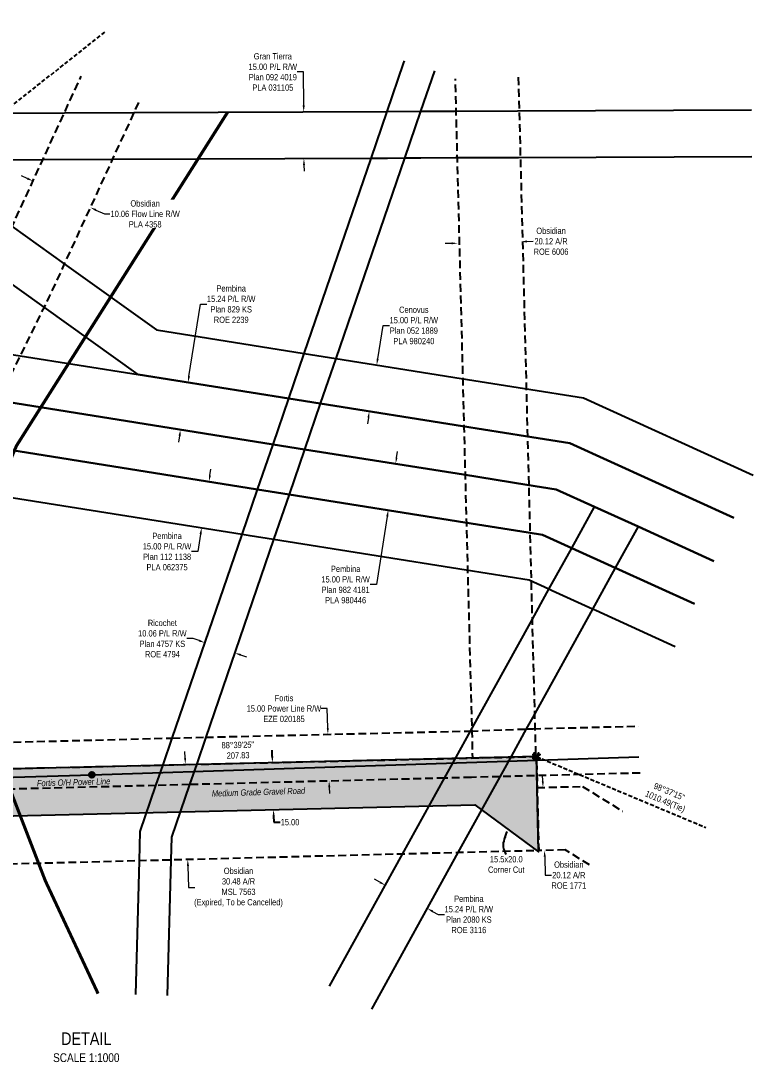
# Model space of a CAD drawing. Extents: x 618800 to 623115, y 5893885 to 5897441.
# Drawn here: x 621945 to 623115, y 5893885 to 5895548 of the extents above; entities that cross this region are included whole.
import ezdxf

# ---------------------------------------------------------------- set-up
doc = ezdxf.new("R2010")
doc.units = 0
doc.header["$LTSCALE"] = 5
doc.header["$PDSIZE"] = 0.5
for name, pattern in [('DASHDOT2', [12.7, 6.35, -3.175, 0, -3.175]), ('foc-ACCESSROAD', [3.75, 2.5, -1.25]), ('foc-FLOWLINE', [3.75, 2.5, -1.25]), ('foc-TIELINE', [1.875, 1.25, -0.625])]:
    doc.linetypes.add(name, pattern=pattern)
doc.layers.get('Defpoints').update_dxf_attribs({"color": 9})
for name, color, linetype in [('AS-POWER', 104, 'foc-POWER'), ('AS-POWER-EXISTING-PP', 72, 'Continuous'), ('AS-POWER-T', 104, 'Continuous'), ('AS-ROADS', 254, 'Continuous'), ('AS-WILDLIFE', 131, 'DASHDOT2'), ('C-AR', 13, 'foc-ACCESSROAD'), ('C-FLOWLINE', 13, 'foc-FLOWLINE'), ('C-WS', 13, 'foc-ACCESSROAD'), ('DETAIL-T', 7, 'Continuous'), ('F-EZE', 190, 'foc-FLOWLINE'), ('F-RW', 190, 'Continuous'), ('L-BD', 7, 'Continuous'), ('L-MON', 1, 'Continuous'), ('L-TIE', 7, 'foc-TIELINE'), ('P-PROPOSED', 10, 'Continuous'), ('P-PROPOSED-H', 21, 'Continuous'), ('P-TXT', 4, 'Continuous')]:
    doc.layers.add(name, color=color, linetype=linetype)
for name, color, linetype, lineweight in [('C-AR-T', 13, 'Continuous', 9), ('C-FLOWLINE-T', 13, 'Continuous', 9), ('F-EZE-T', 190, 'Continuous', 9), ('F-RW-T', 190, 'Continuous', 9), ('T-TEXT', 48, 'Continuous', 18)]:
    doc.layers.add(name, color=color, linetype=linetype, lineweight=lineweight)
doc.styles.add('80CG', font='ARIALN.TTF', dxfattribs={"height": 10})
doc.styles.add('80L', font='ARIALN.TTF', dxfattribs={"height": 10})
doc.styles.add('foc-LtypeFont', font='ARIALN.TTF', dxfattribs={"height": 7.35})
doc.styles.get("Standard").update_dxf_attribs({"font": 'ARIALN.TTF'})
doc.linetypes.add('foc-POWER', pattern='A,6,-1,["P",foc-LtypeFont,S=0.2,R=0,X=-0.625,Y=-0.75],-1.24,4', length=12.24)
doc.dimstyles.new('Compass 5 000', dxfattribs={"dimscale": 5, "dimtxt": 9, "dimasz": 2, "dimexe": 0.2, "dimexo": 0.0625, "dimgap": 0.5, "dimtad": 0, "dimtih": 1, "dimtoh": 1, "dimzin": 0, "dimdsep": 46, "dimtxsty": '80CG', "dimcen": 0.1, "dimse1": 1, "dimse2": 1, "dimclrd": 256, "dimclrt": 256, "dimaunit": 1, "dimadec": 4, "dimazin": 0, "dimtfac": 0.06, "dimtofl": 0, "dimtmove": 0, "dimatfit": 1, "dimfxl": 0.2, "dimtolj": 1, "dimtzin": 0, "dimlwd": -1, "dimarcsym": 0})

# ---------------------------------------------------------------- blocks, each defined once
blk = doc.blocks.new('POWERPOLE')
h = blk.add_hatch(color=255)
edge = h.paths.add_edge_path()
edge.add_arc((0, 0), 0.96, 0, 360)
at = {"linetype": 'Continuous'}
for p, q in [((0.68, -0.68), (-0.68, 0.68)), ((-0.68, -0.68), (0.68, 0.68))]:
    blk.add_line(p, q, dxfattribs=at)
blk.add_circle((0, 0), 0.96, dxfattribs=at)
blk = doc.blocks.new('*D452')
at = {"layer": 'Defpoints', "color": 0, "transparency": 16777216}
for p in [(622089.7, 5894836.8), (622077.9, 5894762.7), (622233.9, 5894737.9)]:
    blk.add_point(p, dxfattribs=at)
at = {"layer": 'F-RW-T', "transparency": 16777216}
for p, q in [((622247.3, 5894821.9), (622248.9, 5894831.7)), ((622232.4, 5894728), (622228, 5894700.3)), ((622228, 5894700.3), (622218, 5894700.3))]:
    blk.add_line(p, q, dxfattribs=at)
for points in [[(622245.7, 5894822.1), (622249, 5894821.6), (622245.7, 5894812)], [(622230.7, 5894728.3), (622234, 5894727.7), (622233.9, 5894737.9)]]:
    blk.add_solid(points, dxfattribs=at)
at = {"layer": 'F-RW-T', "transparency": 16777216, "insert": (622178.9, 5894700.3), "char_height": 10, "attachment_point": 5, "style": '80CG'}
blk.add_mtext('\\A1;Pembina\\P15.00 P/L R/W\\PPlan 112 1138\\PPLA 062375', dxfattribs=at)
blk = doc.blocks.new('*D453')
at = {"layer": 'Defpoints', "color": 0, "transparency": 16777216}
for p in [(622102.9, 5894910.6), (622091.1, 5894836.6), (622532.1, 5894766.4)]:
    blk.add_point(p, dxfattribs=at)
at = {"layer": 'F-RW-T', "transparency": 16777216}
for p, q in [((622545.5, 5894850.3), (622547, 5894860.2)), ((622530.5, 5894756.5), (622513.2, 5894647.6)), ((622513.2, 5894647.6), (622503.2, 5894647.6))]:
    blk.add_line(p, q, dxfattribs=at)
for points in [[(622543.8, 5894850.6), (622547.1, 5894850), (622543.9, 5894840.4)], [(622528.9, 5894756.8), (622532.2, 5894756.3), (622532.1, 5894766.4)]]:
    blk.add_solid(points, dxfattribs=at)
at = {"layer": 'F-RW-T', "transparency": 16777216, "insert": (622464.1, 5894647.6), "char_height": 10, "attachment_point": 5, "style": '80CG'}
blk.add_mtext('\\A1;Pembina\\P15.00 P/L R/W\\PPlan 982 4181\\PPLA 980446', dxfattribs=at)
blk = doc.blocks.new('*D454')
at = {"layer": 'Defpoints', "color": 0, "transparency": 16777216}
for p in [(622187.4, 5894974.3), (622175.4, 5894899), (622200.3, 5894895.1)]:
    blk.add_point(p, dxfattribs=at)
at = {"layer": 'F-RW-T', "transparency": 16777216}
for p, q in [((622213.9, 5894980.2), (622232.2, 5895095.5)), ((622232.2, 5895095.5), (622242.2, 5895095.5)), ((622198.7, 5894885.2), (622197.2, 5894875.3))]:
    blk.add_line(p, q, dxfattribs=at)
for points in [[(622212.2, 5894980.5), (622215.5, 5894980), (622212.3, 5894970.4)], [(622197.1, 5894885.5), (622200.4, 5894884.9), (622200.3, 5894895.1)]]:
    blk.add_solid(points, dxfattribs=at)
at = {"layer": 'F-RW-T', "transparency": 16777216, "insert": (622281.3, 5895095.5), "char_height": 10, "attachment_point": 5, "style": '80CG'}
blk.add_mtext('\\A1;Pembina\\P15.24 P/L R/W\\PPlan 829 KS\\PROE 2239', dxfattribs=at)
blk = doc.blocks.new('*D455')
at = {"layer": 'Defpoints', "color": 0, "transparency": 16777216}
for p in [(622260.2, 5895038.7), (622248.4, 5894964.6), (622502, 5894924.3)]:
    blk.add_point(p, dxfattribs=at)
at = {"layer": 'F-RW-T', "transparency": 16777216}
for p, q in [((622515.4, 5895008.2), (622523.9, 5895061.5)), ((622523.9, 5895061.5), (622533.9, 5895061.5)), ((622500.5, 5894914.4), (622498.9, 5894904.5))]:
    blk.add_line(p, q, dxfattribs=at)
for points in [[(622513.8, 5895008.5), (622517, 5895007.9), (622513.8, 5894998.3)], [(622498.8, 5894914.7), (622502.1, 5894914.1), (622502, 5894924.3)]]:
    blk.add_solid(points, dxfattribs=at)
at = {"layer": 'F-RW-T', "transparency": 16777216, "insert": (622573, 5895061.5), "char_height": 10, "attachment_point": 5, "style": '80CG'}
blk.add_mtext('\\A1;Cenovus\\P15.00 P/L R/W\\PPlan 052 1889\\PPLA 980240', dxfattribs=at)
blk = doc.blocks.new('*D480')
at = {"layer": 'Defpoints', "color": 0, "transparency": 16777216}
for p in [(622010.1, 5894355.1), (622347.2, 5894363), (622011.9, 5894280.2)]:
    blk.add_point(p, dxfattribs=at)
at = {"layer": 'P-TXT', "transparency": 16777216}
for p, q in [((622346.9, 5894373), (622346.7, 5894383)), ((622349.1, 5894278.1), (622349.4, 5894268.1)), ((622349.4, 5894268.1), (622359.4, 5894268.1))]:
    blk.add_line(p, q, dxfattribs=at)
for points in [[(622348.6, 5894373.1), (622345.2, 5894373), (622347.2, 5894363)], [(622350.8, 5894278.1), (622347.5, 5894278), (622348.9, 5894288.1)]]:
    blk.add_solid(points, dxfattribs=at)
at = {"layer": 'P-TXT', "transparency": 16777216, "insert": (622375.3, 5894268.1), "char_height": 10, "attachment_point": 5, "style": '80CG'}
blk.add_mtext('\\A1;15.00', dxfattribs=at)
blk = doc.blocks.new('*D481')
at = {"layer": 'C-AR-T', "transparency": 16777216}
for p, q in [((622207.8, 5894370.8), (622207.5, 5894380.8)), ((622212.2, 5894198.4), (622213.1, 5894163.8)), ((622213.1, 5894163.8), (622223.1, 5894163.8))]:
    blk.add_line(p, q, dxfattribs=at)
for points in [[(622209.4, 5894370.8), (622206.1, 5894370.8), (622208, 5894360.8)], [(622213.9, 5894198.4), (622210.5, 5894198.3), (622211.9, 5894208.4)]]:
    blk.add_solid(points, dxfattribs=at)
at = {"layer": 'Defpoints', "color": 0, "transparency": 16777216}
for p in [(621883.8, 5894352.5), (622211.9, 5894208.4), (621887.7, 5894200.1)]:
    blk.add_point(p, dxfattribs=at)
at = {"layer": 'C-AR-T', "transparency": 16777216, "insert": (622293, 5894163.8), "char_height": 10, "attachment_point": 5, "style": '80CG'}
blk.add_mtext('\\A1;Obsidian\\P30.48 A/R\\PMSL 7563\\P(Expired, To be Cancelled)', dxfattribs=at)
blk = doc.blocks.new('*D489')
at = {"layer": 'C-AR-T', "transparency": 16777216}
for p, q in [((622633.2, 5895192.5), (622623.2, 5895192.3)), ((622753.7, 5895195.6), (622763.7, 5895195.9))]:
    blk.add_line(p, q, dxfattribs=at)
for points in [[(622633.2, 5895194.2), (622633.2, 5895190.9), (622643.2, 5895192.8)], [(622753.7, 5895197.3), (622753.8, 5895193.9), (622743.7, 5895195.3)]]:
    blk.add_solid(points, dxfattribs=at)
at = {"layer": 'Defpoints', "color": 0, "transparency": 16777216}
for p in [(622743.7, 5895195.3), (622644.2, 5895152.9), (622744.7, 5895155.5)]:
    blk.add_point(p, dxfattribs=at)
at = {"layer": 'C-AR-T', "transparency": 16777216, "insert": (622792.2, 5895195.9), "char_height": 10, "attachment_point": 5, "style": '80CG'}
blk.add_mtext('\\A1;Obsidian\\P20.12 A/R\\PROE 6006', dxfattribs=at)
blk = doc.blocks.new('*D490')
at = {"layer": 'Defpoints', "color": 0, "transparency": 16777216}
for p in [(621860.7, 5894394.1), (621862.6, 5894319.1), (622437.7, 5894333.8)]:
    blk.add_point(p, dxfattribs=at)
at = {"layer": 'F-EZE-T', "transparency": 16777216}
for p, q in [((622434.8, 5894449.6), (622424.8, 5894449.6)), ((622435.6, 5894418.8), (622434.8, 5894449.6)), ((622438, 5894323.8), (622438.2, 5894313.8))]:
    blk.add_line(p, q, dxfattribs=at)
for points in [[(622437.2, 5894418.8), (622433.9, 5894418.7), (622435.8, 5894408.8)], [(622439.7, 5894323.8), (622436.3, 5894323.7), (622437.7, 5894333.8)]]:
    blk.add_solid(points, dxfattribs=at)
at = {"layer": 'F-EZE-T', "transparency": 16777216, "insert": (622365.6, 5894449.6), "char_height": 10, "attachment_point": 5, "style": '80CG'}
blk.add_mtext('\\A1;Fortis\\P15.00 Power Line R/W\\PEZE 020185', dxfattribs=at)
blk = doc.blocks.new('*D491')
at = {"layer": 'Defpoints', "color": 0, "transparency": 16777216}
for p in [(622527.9, 5894167.7), (622594.3, 5894130.5), (622594.5, 5894130.9)]:
    blk.add_point(p, dxfattribs=at)
at = {"layer": 'F-RW-T', "transparency": 16777216}
for p, q in [((622518.9, 5894172.1), (622510.1, 5894177)), ((622603.1, 5894125.6), (622611.8, 5894120.8)), ((622611.8, 5894120.8), (622621.8, 5894120.8))]:
    blk.add_line(p, q, dxfattribs=at)
for points in [[(622519.7, 5894173.6), (622518.1, 5894170.7), (622527.6, 5894167.3)], [(622603.9, 5894127.1), (622602.3, 5894124.2), (622594.3, 5894130.5)]]:
    blk.add_solid(points, dxfattribs=at)
at = {"layer": 'F-RW-T', "transparency": 16777216, "insert": (622660.9, 5894120.8), "char_height": 10, "attachment_point": 5, "style": '80CG'}
blk.add_mtext('\\A1;Pembina\\P15.24 P/L R/W\\PPlan 2080 KS\\PROE 3116', dxfattribs=at)
blk = doc.blocks.new('*D492')
at = {"layer": 'C-AR-T', "transparency": 16777216}
for p, q in [((622779, 5894333.6), (622778.7, 5894343.6)), ((622782.1, 5894213), (622782.8, 5894183.6)), ((622782.8, 5894183.6), (622792.8, 5894183.6))]:
    blk.add_line(p, q, dxfattribs=at)
for points in [[(622780.7, 5894333.6), (622777.3, 5894333.5), (622779.3, 5894323.6)], [(622783.8, 5894213), (622780.4, 5894212.9), (622781.8, 5894223)]]:
    blk.add_solid(points, dxfattribs=at)
at = {"layer": 'Defpoints', "color": 0, "transparency": 16777216}
for p in [(622804.9, 5894324.3), (622781.8, 5894223), (622807.5, 5894223.6)]:
    blk.add_point(p, dxfattribs=at)
at = {"layer": 'C-AR-T', "transparency": 16777216, "insert": (622820.6, 5894183.6), "char_height": 10, "attachment_point": 5, "style": '80CG'}
blk.add_mtext('\\A1;Obsidian\\P20.12 A/R\\PROE 1771', dxfattribs=at)
blk = doc.blocks.new('*D493')
at = {"layer": 'Defpoints', "color": 0, "transparency": 16777216}
for p in [(622389.2, 5895402.8), (622397.1, 5895402.8), (622389.6, 5895327.7)]:
    blk.add_point(p, dxfattribs=at)
at = {"layer": 'F-RW-T', "transparency": 16777216}
for p, q in [((622396.9, 5895466.3), (622386.9, 5895466.3)), ((622397.1, 5895412.8), (622396.9, 5895466.3)), ((622397.5, 5895317.8), (622397.6, 5895307.8))]:
    blk.add_line(p, q, dxfattribs=at)
for points in [[(622398.8, 5895412.8), (622395.4, 5895412.8), (622397.1, 5895402.8)], [(622399.2, 5895317.8), (622395.9, 5895317.8), (622397.5, 5895327.8)]]:
    blk.add_solid(points, dxfattribs=at)
at = {"layer": 'F-RW-T', "transparency": 16777216, "insert": (622347.8, 5895466.3), "char_height": 10, "attachment_point": 5, "style": '80CG'}
blk.add_mtext('\\A1;Gran Tierra\\P15.00 P/L R/W\\PPlan 092 4019\\PPLA 031105', dxfattribs=at)
blk = doc.blocks.new('TEMP')
h = blk.add_hatch(color=255)
h.dxf.hatch_style = 1
h.paths.add_polyline_path([(0, 0.25), (-0.67, 1.15), (-0.67, 0.67), (-1.15, 0.67), (-0.25, 0), (-1.15, -0.67), (-0.67, -0.67), (-0.67, -1.15), (0, -0.25), (0.67, -1.15), (0.67, -0.67), (1.15, -0.67), (0.25, 0), (1.15, 0.67), (0.67, 0.67), (0.67, 1.15)])
h.paths.add_polyline_path([(0.57, 0.85), (0.57, 0.57), (0.85, 0.57), (0.08, 0), (0.85, -0.57), (0.57, -0.57), (0.57, -0.85), (0, -0.08), (-0.57, -0.85), (-0.57, -0.57), (-0.85, -0.57), (-0.08, 0), (-0.85, 0.57), (-0.57, 0.57), (-0.57, 0.85), (0, 0.08)], flags=16)
h = blk.add_hatch(color=1)
h.dxf.hatch_style = 1
h.paths.add_polyline_path([(0, 0.08), (-0.57, 0.85), (-0.57, 0.57), (-0.85, 0.57), (-0.08, 0), (-0.85, -0.57), (-0.57, -0.57), (-0.57, -0.85), (0, -0.08), (0.57, -0.85), (0.57, -0.57), (0.85, -0.57), (0.08, 0), (0.85, 0.57), (0.57, 0.57), (0.57, 0.85)])
at = {"color": 1}
for p, q in [((-0.08, 0), (0.08, 0)), ((0, 0.08), (0, -0.08))]:
    blk.add_line(p, q, dxfattribs=at)
at = {"color": 255, "flags": 128}
blk.add_lwpolyline([(-0.25, 0), (-1.15, 0.67), (-0.67, 0.67), (-0.67, 1.15), (0, 0.25), (0.67, 1.15), (0.67, 0.67), (1.15, 0.67), (0.25, 0), (1.15, -0.67), (0.67, -0.67), (0.67, -1.15), (0, -0.25), (-0.67, -1.15), (-0.67, -0.67), (-1.15, -0.67)], close=True, dxfattribs=at)
at = {"color": 1, "flags": 128}
blk.add_lwpolyline([(-0.08, 0), (-0.85, 0.57), (-0.57, 0.57), (-0.57, 0.85), (0, 0.08), (0.57, 0.85), (0.57, 0.57), (0.85, 0.57), (0.08, 0), (0.85, -0.57), (0.57, -0.57), (0.57, -0.85), (0, -0.08), (-0.57, -0.85), (-0.57, -0.57), (-0.85, -0.57)], close=True, dxfattribs=at)
blk = doc.blocks.new('*D494')
at = {"layer": 'Defpoints', "color": 0, "transparency": 16777216}
for p in [(622239.4, 5894554.8), (622242.1, 5894562.7), (622289.7, 5894546.4)]:
    blk.add_point(p, dxfattribs=at)
at = {"layer": 'F-RW-T', "transparency": 16777216}
for p, q in [((622220.5, 5894561.3), (622210.5, 5894561.3)), ((622230, 5894558.1), (622220.5, 5894561.3)), ((622296.4, 5894535.3), (622305.9, 5894532))]:
    blk.add_line(p, q, dxfattribs=at)
for points in [[(622230.5, 5894559.6), (622229.4, 5894556.5), (622239.4, 5894554.8)], [(622297, 5894536.8), (622295.9, 5894533.7), (622287, 5894538.5)]]:
    blk.add_solid(points, dxfattribs=at)
at = {"layer": 'F-RW-T', "transparency": 16777216, "insert": (622171.4, 5894561.3), "char_height": 10, "attachment_point": 5, "style": '80CG'}
blk.add_mtext('\\A1;Ricochet\\P10.06 P/L R/W\\PPlan 4757 KS\\PROE 4794', dxfattribs=at)
blk = doc.blocks.new('*D496')
at = {"layer": 'C-FLOWLINE-T', "transparency": 16777216}
for p, q in [((621955.6, 5895296.3), (621946.5, 5895300.4)), ((622065.3, 5895245.8), (622078.9, 5895239.6)), ((622078.9, 5895239.6), (622088.9, 5895239.6))]:
    blk.add_line(p, q, dxfattribs=at)
for points in [[(621956.3, 5895297.8), (621954.9, 5895294.7), (621964.7, 5895292.1)], [(622065.9, 5895247.4), (622064.6, 5895244.3), (622056.2, 5895250)]]:
    blk.add_solid(points, dxfattribs=at)
at = {"layer": 'Defpoints', "color": 0, "transparency": 16777216}
for p in [(621971.5, 5895306.8), (622056.2, 5895250), (622062.9, 5895264.8)]:
    blk.add_point(p, dxfattribs=at)
at = {"layer": 'C-FLOWLINE-T', "transparency": 16777216, "insert": (622143.9, 5895239.6), "char_height": 10, "attachment_point": 5, "style": '80CG', "bg_fill": 3, "box_fill_scale": 1.1, "bg_fill_color": 256, "bg_fill_true_color": 13158600, "bg_fill_transparency": 0}
blk.add_mtext('\\A1;Obsidian\\P10.06 Flow Line R/W\\PPLA 4358', dxfattribs=at)

msp = doc.modelspace()

# ---------------------------------------------------------------- hatches: boundary and pattern name
at = {"layer": 'P-PROPOSED-H'}
h = msp.add_hatch(color=256, dxfattribs=at)
h.dxf.hatch_style = 1
h.paths.add_polyline_path([(621730.318, 5894348.546), (621732.078, 5894273.593), (622670.649, 5894295.634), (622772.403, 5894220.629), (622768.826, 5894372.933)])

# ---------------------------------------------------------------- linework, layer by layer
at = {"layer": 'AS-POWER', "flags": 128}
msp.add_lwpolyline([(621354.801, 5895226.884), (621617.408, 5894945.721), (621660.633, 5894848.511), (621708.548, 5894432.271), (621718.888, 5894333.841), (622058.678, 5894343.736), (622932.147, 5894372.724)], dxfattribs=at)
at = {"layer": 'AS-ROADS', "const_width": 19.993, "flags": 128}
msp.add_lwpolyline([(621842.298, 5894296.341), (621992.973, 5894303.461), (622679.662, 5894327.373), (622764.002, 5894290.864)], dxfattribs=at)
at = {"layer": 'AS-WILDLIFE', "const_width": 4.998, "flags": 128}
msp.add_lwpolyline([(622275.747, 5895402.259), (621938.508, 5894869.496), (621841.632, 5894644.495), (621825.383, 5894586.996), (621984.445, 5894174.496), (622068.676, 5893994.309)], dxfattribs=at)
at = {"layer": 'C-AR'}
msp.add_lwpolyline([(622853.71, 5894199.884), (622814.963, 5894223.817), (622772.551, 5894222.731), (622769.99, 5894323.357), (622842.352, 5894325.21), (622906.607, 5894285.52)], dxfattribs=at)
at = {"layer": 'C-FLOWLINE', "flags": 128}
msp.add_lwpolyline([(622133.303, 5895417.725), (622125.886, 5895401.598), (622091.297, 5895326.397), (622014.637, 5895159.734), (621990.239, 5895106.696), (621982.325, 5895090.622), (621944.115, 5895013.018), (621908.894, 5894941.489), (621874.234, 5894871.101), (621839.536, 5894800.633), (621765.965, 5894651.221), (621725.289, 5894561.95), (621720.213, 5894778.432), (621735.491, 5894817.19), (621737.786, 5894821.85), (621770.188, 5894887.658), (621804.854, 5894958.057), (621840.065, 5895029.571), (621899.349, 5895149.965), (621931.277, 5895219.381), (621980.281, 5895325.922), (622014.858, 5895401.098), (622041.855, 5895459.789)], dxfattribs=at)
at = {"layer": 'C-WS', "flags": 128}
msp.add_lwpolyline([(622739.934, 5895457.959), (622741.348, 5895402.395), (622743.259, 5895327.358), (622752.644, 5894958.8), (622754.587, 5894882.551), (622756.559, 5894805.096), (622758.501, 5894728.866), (622760.34, 5894652.409), (622762.099, 5894584.388), (622765.993, 5894433.876), (622766.459, 5894415.253), (622767.569, 5894372.933), (622731.823, 5894372.018), (622667.039, 5894370.363), (622666.352, 5894411.713), (622659.442, 5894668.635), (622657.496, 5894744.931), (622655.556, 5894821.137), (622653.583, 5894898.613), (622651.64, 5894974.876), (622642.673, 5895326.915), (622640.761, 5895401.93), (622639.4, 5895455.4)], dxfattribs=at)
msp.add_lwpolyline([(621733.867, 5894196.137), (621730.15, 5894349.158), (622768.826, 5894372.933), (622772.551, 5894222.731), (622643.453, 5894219.426), (622555.188, 5894217.162), (622185.026, 5894207.683), (622134.688, 5894206.393)], close=True, dxfattribs=at)
at = {"layer": 'F-EZE'}
msp.add_lwpolyline([(622934.408, 5894346.577), (622765.448, 5894342.263), (622710.495, 5894340.781), (622664.917, 5894339.556), (622622.19, 5894338.466), (622214.807, 5894328.096), (622161.181, 5894326.731), (621786.604, 5894317.205), (621731.087, 5894315.782), (621729.302, 5894390.803), (621783.639, 5894392.183), (622187.155, 5894402.46), (622240.784, 5894403.825), (622663.401, 5894413.744), (622752.592, 5894416.99), (622763.508, 5894417.284), (622932.493, 5894421.598)], dxfattribs=at)
at = {"layer": 'F-RW', "flags": 128}
for points in [[(622128.965, 5893992.695), (622134.688, 5894206.393), (622135.939, 5894253.146), (622161.181, 5894326.731), (622172.543, 5894359.859), (622187.155, 5894402.46), (622298.668, 5894727.577), (622323.387, 5894799.634), (622348.147, 5894871.539), (622373.164, 5894944.77), (622397.904, 5895016.81), (622504.828, 5895328.26), (622530.632, 5895403.421), (622556.751, 5895479.783), (622558.258, 5895484.175)], [(622605.831, 5895467.903), (622583.807, 5895403.706), (622558.012, 5895328.541), (622448.301, 5895008.807), (622423.574, 5894936.756), (622398.549, 5894863.52), (622373.793, 5894791.613), (622349.081, 5894719.555), (622240.784, 5894403.825), (622226.172, 5894361.227), (622214.807, 5894328.096), (622186.001, 5894244.117), (622185.026, 5894207.683), (622179.234, 5893991.349)], [(621629.712, 5895435.154), (621679.414, 5895399.595), (621717.061, 5895372.656), (621783.544, 5895325.085), (621931.277, 5895219.381), (622014.637, 5895159.734), (622162.022, 5895054.281), (622397.904, 5895016.81), (622448.301, 5895008.807), (622648.688, 5894976.907), (622749.693, 5894960.831), (622844.215, 5894945.785), (623115.025, 5894822.477)], [(621232.41, 5895158.684), (621293.419, 5895115.059), (621321.024, 5895131.846), (621368.184, 5895160.524), (621378.612, 5895166.902), (621403.069, 5895181.734), (621443.406, 5895206.264), (621647.256, 5895330.255), (621675.06, 5895347.134), (621717.041, 5895372.642), (621761.973, 5895399.951), (622014.839, 5895401.084), (622125.866, 5895401.584), (622530.612, 5895403.407), (622583.788, 5895403.692), (622637.79, 5895403.947), (622738.377, 5895404.411), (623112.435, 5895406.071)], [(621586.014, 5895374.075), (621647.275, 5895330.269), (621713.757, 5895282.737), (621899.349, 5895149.965), (621815.914, 5895033.413), (621840.065, 5895029.571), (621944.115, 5895013.018), (622132.781, 5894983.012), (622373.164, 5894944.77), (622423.574, 5894936.756), (622650.631, 5894900.644), (622751.636, 5894884.582), (622822.403, 5894873.326), (623083.963, 5894754.259)], [(623083.963, 5894754.259), (622822.403, 5894873.326), (622751.636, 5894884.582), (622650.631, 5894900.644), (622423.574, 5894936.756), (622373.164, 5894944.77), (622132.781, 5894983.012), (621982.325, 5895090.622), (621899.349, 5895149.965), (621713.757, 5895282.737), (621647.275, 5895330.269), (621586.014, 5895374.075)], [(623112.768, 5895331.028), (622740.287, 5895329.375), (622639.702, 5895328.932), (622584.185, 5895328.686), (622557.992, 5895328.527), (622531.011, 5895328.366), (622504.808, 5895328.246), (622091.277, 5895326.383), (621980.261, 5895325.908), (621783.524, 5895325.071), (621713.737, 5895282.723), (621493.624, 5895148.956), (621455.269, 5895125.623), (621427.087, 5895108.484), (621420.385, 5895104.411), (621359.824, 5895067.579), (621290.313, 5895025.342), (621188.928, 5895097.875)], [(621202.645, 5895088.09), (621290.333, 5895025.356), (621359.844, 5895067.593), (621599.622, 5894896.132), (621613.817, 5894885.981), (621656.207, 5894855.667), (621663.31, 5894850.831), (621677.713, 5894840.287), (621717.591, 5894896.024), (621725.751, 5894894.727), (621731.251, 5894893.852), (621770.188, 5894887.658), (621874.234, 5894871.101), (622323.387, 5894799.634), (622373.793, 5894791.613), (622654.544, 5894746.961), (622755.55, 5894730.896), (622778.455, 5894727.254), (622825.192, 5894705.983), (622894.732, 5894674.304), (623021.316, 5894616.673)], [(623052.391, 5894684.919), (622931.09, 5894740.144), (622861.546, 5894771.805), (622800.24, 5894799.72), (622753.607, 5894807.127), (622652.605, 5894823.167), (622398.549, 5894863.52), (622348.147, 5894871.539), (621908.894, 5894941.489), (621804.854, 5894958.057), (621766.35, 5894964.19), (621724.047, 5894905.05), (621717.591, 5894896.024), (621677.713, 5894840.287), (621663.31, 5894850.831), (621656.207, 5894855.667), (621613.817, 5894885.981), (621599.622, 5894896.132), (621364.41, 5895064.328)], [(622990.219, 5894548.377), (622863.629, 5894606.01), (622858.339, 5894608.419), (622794.093, 5894637.686), (622788.801, 5894640.103), (622757.388, 5894654.44), (622656.49, 5894670.665), (622349.081, 5894719.555), (622311.594, 5894725.519), (622298.668, 5894727.577), (621839.536, 5894800.633), (621744.137, 5894815.815), (621738.639, 5894816.69), (621735.491, 5894817.19), (621675.999, 5894826.655), (621666.314, 5894828.291), (621660.591, 5894829.107), (621625.385, 5894834.709), (621371.425, 5894875.125), (621145.319, 5895036.889)], [(621908.894, 5894941.489), (622348.147, 5894871.539), (622398.549, 5894863.52), (622652.605, 5894823.167), (622753.607, 5894807.127), (622800.24, 5894799.72), (622861.546, 5894771.805), (622931.09, 5894740.144), (623052.391, 5894684.919)], [(623021.316, 5894616.673), (622894.732, 5894674.304), (622825.192, 5894705.983), (622778.455, 5894727.254), (622755.55, 5894730.896), (622654.544, 5894746.961), (622373.793, 5894791.613), (622323.387, 5894799.634), (621874.234, 5894871.101)], [(622438.594, 5894006.089), (622555.188, 5894217.162), (622622.19, 5894338.466), (622640.6, 5894371.796), (622663.401, 5894413.744), (622759.147, 5894586.418), (622788.801, 5894640.103), (622825.192, 5894705.983), (622861.546, 5894771.805), (622931.09, 5894740.144), (622894.732, 5894674.304), (622858.339, 5894608.419), (622763.042, 5894435.906), (622752.592, 5894416.99), (622728.872, 5894374.049), (622710.495, 5894340.781), (622643.453, 5894219.426), (622505.256, 5893969.263)]]:
    msp.add_lwpolyline(points, dxfattribs=at)
at = {"layer": 'L-TIE', "flags": 128}
for points in [[(621111.233, 5894764.152), (622079.442, 5895529.836)], [(622768.826, 5894372.933), (623039.419, 5894259.651)]]:
    msp.add_lwpolyline(points, dxfattribs=at)
at = {"layer": 'P-PROPOSED'}
msp.add_lwpolyline([(621730.318, 5894348.546), (621732.078, 5894273.593), (622670.649, 5894295.634), (622772.403, 5894220.629), (622768.826, 5894372.933)], close=True, dxfattribs=at)

# ---------------------------------------------------------------- block references
at = {"layer": 'AS-POWER-EXISTING-PP', "color": 6, "xscale": 4.998222750000002, "yscale": 4.998222750000002, "zscale": 4.998222750000002}
msp.add_blockref('POWERPOLE', (622058.678, 5894343.736), dxfattribs=at)
at = {"layer": 'L-MON', "color": 5, "xscale": 4.998222750000002, "yscale": 4.998222750000002, "zscale": 4.998222750000002}
msp.add_blockref('TEMP', (622768.826, 5894372.933), dxfattribs=at)

# ---------------------------------------------------------------- texts
at = {"layer": 'AS-POWER-T', "insert": (621969.052, 5894335.196), "char_height": 9.99645, "attachment_point": 1, "rotation": 1.668035, "style": '80L', "bg_fill": 1, "box_fill_scale": 1, "bg_fill_color": 21, "bg_fill_transparency": 0}
msp.add_mtext_dynamic_manual_height_columns('\\pi1.8325;{\\fArial Narrow|b0|i1|c0|p34;Fortis O/H Power Line}', width=115.47383, gutter_width=50, heights=[0], dxfattribs=at)
at = {"layer": 'DETAIL-T', "color": 3, "insert": (622049.834, 5893908.57), "char_height": 19.99289, "width": 116.93332, "attachment_point": 5, "style": '80CG'}
msp.add_mtext('DETAIL\\P{\\H0.7x;SCALE 1:1000}', dxfattribs=at)
at = {"layer": 'L-BD', "insert": (622982.92, 5894321.496), "char_height": 9.99645, "width": 66.16007, "attachment_point": 2, "rotation": 337.283702}
msp.add_mtext('98°37\'15" 1010.49(Tie)', dxfattribs=at)
at = {"layer": 'P-TXT', "insert": (622720.666, 5894200.54), "char_height": 9.99645, "attachment_point": 5, "style": '80CG'}
msp.add_mtext('\\A1;15.5x20.0\\PCorner Cut', dxfattribs=at)
at = {"layer": 'T-TEXT', "insert": (622250.268, 5894318.86), "char_height": 9.99645, "attachment_point": 1, "rotation": 1.82976, "style": '80L'}
msp.add_mtext_dynamic_manual_height_columns('{\\fArial Narrow|b0|i1|c0|p34;Medium Grade Gravel Road}', width=147.20084, gutter_width=50, heights=[0], dxfattribs=at)

# ---------------------------------------------------------------- dimensions: what is measured, and where the dimension line sits
at = {"layer": 'C-AR-T', "color": 5}
for base, p1, p2, angle, text, picture, middle in [((622743.721, 5895195.348), (622644.205, 5895152.927), (622744.736, 5895155.487), 1.458783, 'Obsidian\\P20.12 A/R\\PROE 6006', '*D489', (622792.248, 5895195.857)), ((622781.832, 5894222.969), (622804.934, 5894324.252), (622807.509, 5894223.626), 271.466107, 'Obsidian\\P20.12 A/R\\PROE 1771', '*D492', (622820.585, 5894183.607))]:
    dim = msp.add_linear_dim(base=base, p1=p1, p2=p2, angle=angle, text=text, dimstyle='Compass 5 000', dxfattribs=at)
    dim.commit()
    dim.dimension.update_dxf_attribs({"geometry": picture, "text_midpoint": middle, "dimtype": 161})
at = {"layer": 'F-RW-T', "color": 5}
dim = msp.add_linear_dim(base=(622397.141, 5895402.806), p1=(622389.551, 5895327.727), p2=(622389.213, 5895402.77), angle=90.258051, text='Gran Tierra\\P15.00 P/L R/W\\PPlan 092 4019\\PPLA 031105', dimstyle='Compass 5 000', dxfattribs=at)
dim.commit()
dim.dimension.update_dxf_attribs({"geometry": '*D493', "text_midpoint": (622347.769, 5895466.298), "dimtype": 161})
at = {"layer": 'F-RW-T', "color": 6}
for base, p1, p2, angle, text, picture, middle in [((622200.304, 5894895.082), (622187.434, 5894974.318), (622175.447, 5894899.041), 260.951758, 'Pembina\\P15.24 P/L R/W\\PPlan 829 KS\\PROE 2239', '*D454', (622281.309, 5895095.517)), ((622502.048, 5894924.266), (622260.205, 5895038.684), (622248.421, 5894964.615), 260.960738, 'Cenovus\\P15.00 P/L R/W\\PPlan 052 1889\\PPLA 980240', '*D455', (622572.965, 5895061.493)), ((622532.117, 5894766.422), (622102.871, 5894910.598), (622091.096, 5894836.595), 260.959145, 'Pembina\\P15.00 P/L R/W\\PPlan 982 4181\\PPLA 980446', '*D453', (622464.127, 5894647.611)), ((622233.945, 5894737.875), (622089.678, 5894836.821), (622077.885, 5894762.707), 260.959006, 'Pembina\\P15.00 P/L R/W\\PPlan 112 1138\\PPLA 062375', '*D452', (622178.872, 5894700.254))]:
    dim = msp.add_linear_dim(base=base, p1=p1, p2=p2, angle=angle, text=text, dimstyle='Compass 5 000', dxfattribs=at)
    dim.commit()
    dim.dimension.update_dxf_attribs({"geometry": picture, "text_midpoint": middle, "dimtype": 161})
at = {"layer": 'F-RW-T', "color": 5}
for p1, p2, distance, text, picture, middle in [((622289.684, 5894546.389), (622242.118, 5894562.704), 8.328, 'Ricochet\\P10.06 P/L R/W\\PPlan 4757 KS\\PROE 4794', '*D494', (622171.412, 5894561.315)), ((622527.86, 5894167.689), (622594.527, 5894130.86), -0.437, 'Pembina\\P15.24 P/L R/W\\PPlan 2080 KS\\PROE 3116', '*D491', (622660.909, 5894120.807))]:
    dim = msp.add_aligned_dim(p1=p1, p2=p2, distance=distance, text=text, dimstyle='Compass 5 000', dxfattribs=at)
    dim.commit()
    dim.dimension.update_dxf_attribs({"geometry": picture, "text_midpoint": middle})

# ---------------------------------------------------------------- leaders
at = {"layer": 'P-TXT', "path_type": 1}
msp.add_leader([(622721.517, 5894253.367), (622715.742, 5894228.946), (622720.197, 5894216.238)], dimstyle='Compass 5 000', override={"dimgap": 0.5, "dimtad": 0}, dxfattribs=at)

# ---------------------------------------------------------------- next in the draw order: texts
at = {"layer": 'L-BD', "insert": (622291.788, 5894396.531), "char_height": 9.99645, "width": 50.28309, "attachment_point": 2, "rotation": 1.345254, "bg_fill": 3, "box_fill_scale": 1.15, "bg_fill_color": 256, "bg_fill_true_color": 256, "bg_fill_transparency": 0}
msp.add_mtext('88°39\'25" 207.83', dxfattribs=at)

# ---------------------------------------------------------------- next in the draw order: dimensions: what is measured, and where the dimension line sits
at = {"layer": 'C-FLOWLINE-T', "color": 5}
dim = msp.add_linear_dim(base=(622056.165, 5895250.02), p1=(621971.501, 5895306.833), p2=(622062.95, 5895264.77), angle=335.298985, text='Obsidian\\P10.06 Flow Line R/W\\PPLA 4358', dimstyle='Compass 5 000', override={"dimtfill": 1}, dxfattribs=at)
dim.commit()
dim.dimension.update_dxf_attribs({"geometry": '*D496', "text_midpoint": (622143.906, 5895239.56), "dimtype": 161})

# ---------------------------------------------------------------- next in the draw order: dimensions: what is measured, and where the dimension line sits
at = {"layer": 'C-AR-T'}
dim = msp.add_linear_dim(base=(622211.936, 5894208.37), p1=(621883.834, 5894352.5), p2=(621887.735, 5894200.074), angle=271.465863, text='Obsidian\\P30.48 A/R\\PMSL 7563\\P(Expired, To be Cancelled)', dimstyle='Compass 5 000', dxfattribs=at)
dim.commit()
dim.dimension.update_dxf_attribs({"geometry": '*D481', "text_midpoint": (622293.016, 5894163.766), "dimtype": 161})
at = {"layer": 'F-EZE-T'}
dim = msp.add_linear_dim(base=(622437.735, 5894333.764), p1=(621860.709, 5894394.146), p2=(621862.616, 5894319.138), angle=271.456773, text='Fortis\\P15.00 Power Line R/W\\PEZE 020185', dimstyle='Compass 5 000', dxfattribs=at)
dim.commit()
dim.dimension.update_dxf_attribs({"geometry": '*D490', "text_midpoint": (622365.649, 5894449.572), "dimtype": 161})
at = {"layer": 'P-TXT', "color": 5}
dim = msp.add_linear_dim(base=(622347.15, 5894363.031), p1=(622011.896, 5894280.164), p2=(622010.136, 5894355.117), angle=91.345254, text='15.00', dimstyle='Compass 5 000', dxfattribs=at)
dim.commit()
dim.dimension.update_dxf_attribs({"geometry": '*D480', "text_midpoint": (622375.318, 5894268.084), "dimtype": 161})

doc.saveas('drawing.dxf')
